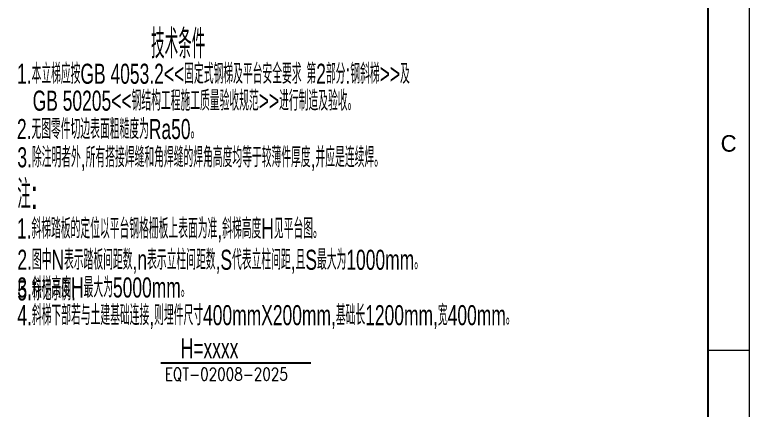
# Model space of a CAD drawing. Extents: x 148 to 221443, y -36682 to 6758.
# Drawn here: x 174373 to 177923, y -10457 to -8546 of the extents above; entities that cross this region are included whole.
import ezdxf
from ezdxf.enums import TextEntityAlignment as Align

# ---------------------------------------------------------------- set-up
doc = ezdxf.new("R2010")
doc.units = 0
doc.header["$LTSCALE"] = 10
doc.header["$MEASUREMENT"] = 0
doc.layers.add('2', color=4, linetype='Continuous')
doc.layers.add('2（细实线）', color=3, linetype='Continuous', lineweight=20)
doc.layers.add('图框层', color=7, linetype='Continuous', lineweight=15)
doc.styles.add('HZ', font='ROMS.SHX', dxfattribs={"width": 0.75, "bigfont": 'GBCBIG.SHX'})
doc.styles.add('XW', font='ROMANS.shx', dxfattribs={"width": 0.85})

# ---------------------------------------------------------------- blocks, each defined once
blk = doc.blocks.new('a2')
blk.add_line((15905.09, 9816.74), (15895.09, 9816.74))
at = {"layer": '图框层', "ltscale": 10}
blk.add_lwpolyline([(15311.09, 10126.74), (15905.09, 10126.74), (15905.09, 9706.74), (15311.09, 9706.74)], close=True, dxfattribs=at)
at = {"layer": '图框层', "ltscale": 10, "const_width": 0.5}
blk.add_lwpolyline([(15336.09, 10116.74), (15895.09, 10116.74), (15895.09, 9716.74), (15336.09, 9716.74)], close=True, dxfattribs=at)
at = {"style": 'HZ'}
blk.add_text('C', height=4, dxfattribs=at).set_placement((15900.09, 9866.74), align=Align.MIDDLE)

msp = doc.modelspace()

# ---------------------------------------------------------------- linework, layer by layer
at = {"layer": '2', "color": 3, "linetype": 'Continuous'}
msp.add_line((175079.8927, -10228.5196), (175803.5187, -10228.5196), dxfattribs=at)

# ---------------------------------------------------------------- block references
at = {"layer": '2（细实线）', "xscale": 20, "yscale": 20, "zscale": 20}
msp.add_blockref('a2', (-140178.6702, -206502.6822), dxfattribs=at)

# ---------------------------------------------------------------- texts
at = {"color": 3, "style": 'HZ', "width": 0.65}
for s, p in [('技术条件', (175032.0229, -8757.5484)), ('注:', (174385.4652, -9484.2262))]:
    msp.add_text(s, height=139.99999, dxfattribs=at).set_placement(p)
at = {"layer": '2', "color": 3, "linetype": 'Continuous'}
for s, height, style, width, p in [('1.本立梯应按GB 4053.2<<固定式钢梯及平台安全要求 第2部分:钢斜梯>>及', 96.969697, 'HZ', 0.65, (174384.1461, -8879.9619)), ('GB 50205<<钢结构工程施工质量验收规范>>进行制造及验收。', 96.969697, 'HZ', 0.65, (174459.8753, -9009.9426)), ('2.无图零件切边表面粗糙度为Ra50。', 96.969697, 'HZ', 0.65, (174383.8532, -9146.9728)), ('3.除注明者外,所有搭接焊缝和角焊缝的焊角高度均等于较薄件厚度,并应是连续焊。', 96.969697, 'HZ', 0.65, (174385.9167, -9283.275)), ('1.斜梯踏板的定位以平台钢格栅板上表面为准,斜梯高度H见平台图。', 96.969697, 'HZ', 0.65, (174383.8532, -9627.584)), ('2.图中N表示踏板间距数,n表示立柱间距数,S代表立柱间距,且S最大为1000mm。', 96.969697, 'HZ', 0.65, (174385.9167, -9778.4625)), ('3.斜梯高度H最大为5000mm。', 96.969697, 'HZ', 0.65, (174385.9167, -9912.2283)), ('5.标记示例:', 96.9697, 'HZ', 0.65, (174385.9167, -9926.6523)), ('4.斜梯下部若与土建基础连接,则埋件尺寸400mmX200mm,基础长1200mm,宽400mm。', 96.969697, 'HZ', 0.65, (174385.9167, -10045.9585)), ('  H=xxxx', 96.9697, 'HZ', 0.65, (175128.5796, -10205.7972)), ('EQT-02008-2025', 60, 'XW', 0.8, (175098.552, -10312.3289))]:
    msp.add_text(s, height=height, dxfattribs=dict(at, style=style, width=width)).set_placement(p)

doc.saveas('drawing.dxf')
